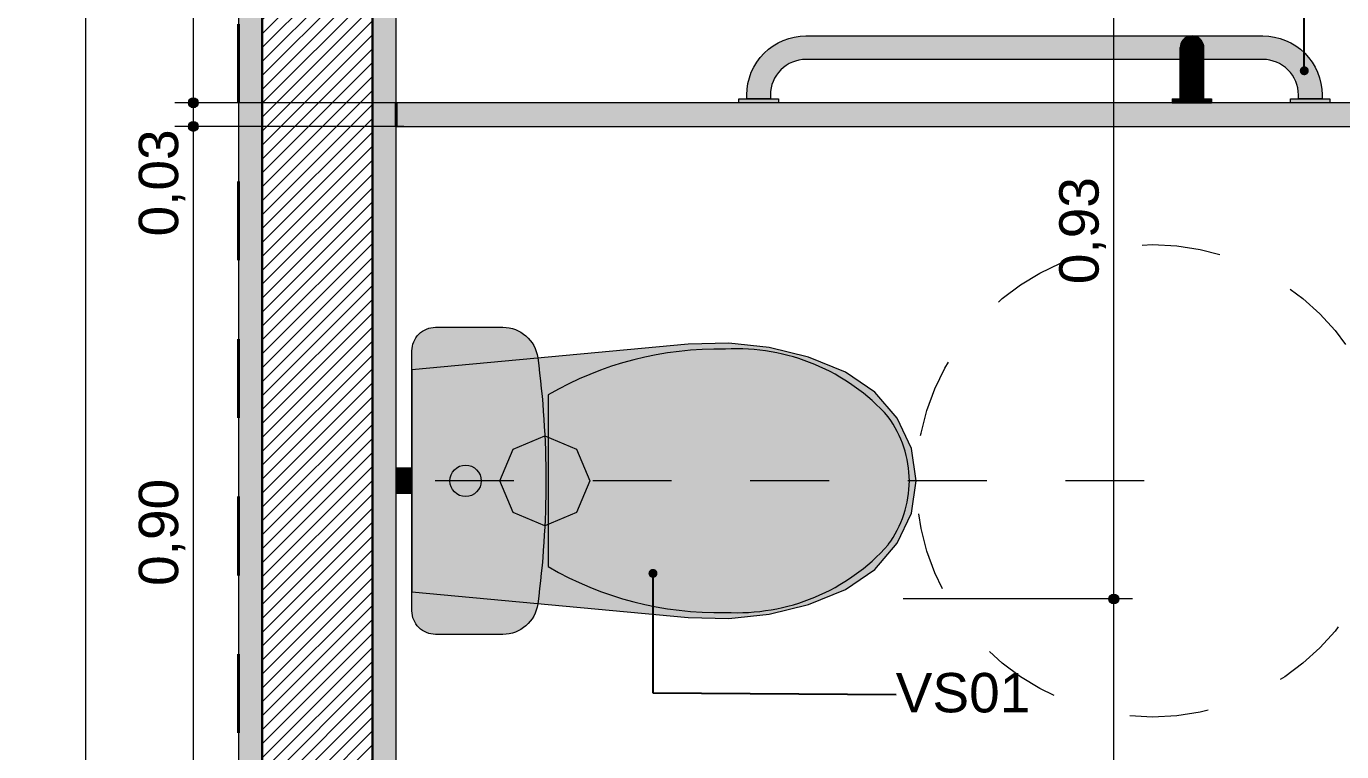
# Model space of a CAD drawing. Header units: metres. Extents: x -1.8 to 75.3, y -2 to 2.8.
# Drawn here: x -1.844 to -0.175, y 0.124 to 1.045 of the extents above; entities that cross this region are included whole.
import ezdxf

# ---------------------------------------------------------------- set-up
doc = ezdxf.new("R2010")
doc.units = ezdxf.units.M
doc.header["$MEASUREMENT"] = 0
doc.linetypes.add('Dashed', pattern=[0.035, 0.0225, -0.0125])
doc.linetypes.add('Hidden Line (2)', pattern=[0.097806, 0.070556, -0.02725])
for name, color, linetype, lineweight in [('0_Caneta_No__1', 7, 'Continuous', 40), ('NOTAS-DETALHAMENTO.EXEC_Caneta_No__1', 7, 'Continuous', 40), ('NOTAS-DETALHAMENTO.EXEC_Caneta_No__241', 7, 'Continuous', 13), ('PAREDE CONSTRUIR_Caneta_No__241', 7, 'Continuous', 13), ('PAREDE CONSTRUIR_Caneta_No__3', 7, 'Continuous', 30), ('PAREDE CONSTRUIR_Caneta_No__91', 255, 'Continuous', 0), ('PAREDE.ARQ_Caneta_No__1', 7, 'Continuous', 40), ('PAREDE.ARQ_Caneta_No__241', 7, 'Continuous', 13)]:
    doc.layers.add(name, color=color, linetype=linetype, lineweight=lineweight)
for name, color, linetype, lineweight, true_color in [('0_Caneta_No__167', 7, 'Continuous', 0, 0x0035d5), ('0_Caneta_No__25', 7, 'Continuous', 13, 0x982312), ('EIXO HIDRÁULICO - Executivo.EXEC_Caneta_No__167', 7, 'Continuous', 0, 0x0035d5), ('LOUCAS-METAIS.ARQ_Caneta_No__13', 7, 'Continuous', 0, 0xaaaaaa), ('LOUCAS-METAIS.ARQ_Caneta_No__18', 7, 'Continuous', 0, 0xdfdfdf), ('LOUCAS-METAIS.ARQ_Caneta_No__96', 7, 'Continuous', 0, 0xb6b6b6), ('PAREDE.ARQ_Caneta_No__97', 7, 'Continuous', 13, 0x6b6b6b)]:
    doc.layers.add(name, color=color, linetype=linetype, lineweight=lineweight, true_color=true_color)
doc.styles.add('GENERATED_STYLE_1', font='arial.ttf')
doc.dimstyles.new('GENERATED_STYLE__1', dxfattribs={"dimtxt": 0.05, "dimasz": 0.02375, "dimexe": 0.18, "dimexo": 0.267183, "dimgap": 0, "dimtad": 1, "dimzin": 0, "dimdsep": 46, "dimtxsty": 'GENERATED_STYLE_1', "dimblk": 'ARROWHEAD_11', "dimblk1": 'ARROWHEAD_11', "dimblk2": 'ARROWHEAD_11', "dimcen": 0.09, "dimclrd": 256, "dimclre": 256, "dimclrt": 256, "dimadec": 0, "dimazin": 0, "dimtfac": 1, "dimtdec": 4, "dimtmove": 0, "dimatfit": 3, "dimfxl": 0, "dimtolj": 1, "dimtzin": 0, "dimarcsym": 0})
doc.dimstyles.new('GENERATED_STYLE__2', dxfattribs={"dimtxt": 0.05, "dimasz": 0.02375, "dimexe": 0.18, "dimexo": 0.267183, "dimgap": 0, "dimtad": 1, "dimzin": 0, "dimdsep": 46, "dimtxsty": 'GENERATED_STYLE_1', "dimblk": 'ARROWHEAD_11', "dimblk1": 'ARROWHEAD_11', "dimblk2": 'ARROWHEAD_11', "dimcen": 0.09, "dimclrd": 256, "dimclre": 256, "dimclrt": 256, "dimadec": 0, "dimazin": 0, "dimtfac": 1, "dimtdec": 4, "dimtmove": 0, "dimatfit": 3, "dimfxl": 0, "dimtolj": 1, "dimtzin": 0, "dimarcsym": 0})
doc.dimstyles.new('GENERATED_STYLE__4', dxfattribs={"dimtxt": 0.18, "dimasz": 0.0228, "dimexe": 0.18, "dimexo": 0.0625, "dimgap": 0, "dimtad": 0, "dimtih": 1, "dimtoh": 1, "dimdec": 4, "dimzin": 0, "dimdsep": 46, "dimcen": 0.09, "dimadec": 0, "dimazin": 0, "dimtfac": 1, "dimtdec": 4, "dimtmove": 0, "dimatfit": 3, "dimldrblk": 'ARROWHEAD_11', "dimfxl": 0, "dimtolj": 1, "dimtzin": 0, "dimarcsym": 0})

# ---------------------------------------------------------------- blocks, each defined once
blk = doc.blocks.new('*D5')
at = {"layer": '0_Caneta_No__167', "linetype": 'Continuous', "lineweight": 0, "true_color": 0x0035d5}
for points in [[(-0.4704, 0.3182), (-0.47, 0.3159), (-0.4686, 0.3138), (-0.4666, 0.3125), (-0.4642, 0.312), (-0.4618, 0.3125), (-0.4598, 0.3138), (-0.4584, 0.3159), (-0.4579, 0.3182), (-0.4584, 0.3206), (-0.4598, 0.3227), (-0.4618, 0.324), (-0.4642, 0.3245), (-0.4666, 0.324), (-0.4686, 0.3227), (-0.47, 0.3206)], [(-0.4704, -0.6118), (-0.47, -0.6141), (-0.4686, -0.6162), (-0.4666, -0.6175), (-0.4642, -0.618), (-0.4618, -0.6175), (-0.4598, -0.6162), (-0.4584, -0.6141), (-0.4579, -0.6118), (-0.4584, -0.6094), (-0.4598, -0.6073), (-0.4618, -0.606), (-0.4642, -0.6055), (-0.4666, -0.606), (-0.4686, -0.6073), (-0.47, -0.6094)]]:
    blk.add_hatch(color=162, dxfattribs=at).paths.add_polyline_path(points)
at = {"layer": '0_Caneta_No__167', "color": 162, "linetype": 'Continuous', "lineweight": 0, "true_color": 0x0035d5}
for p, q in [((-0.4704, 0.3182), (-0.7314, 0.3182)), ((-0.4407, 0.3182), (-0.4579, 0.3182)), ((-0.4642, -0.6055), (-0.4642, 0.312)), ((-0.4704, -0.6118), (-0.7314, -0.6118)), ((-0.4407, -0.6118), (-0.4579, -0.6118))]:
    blk.add_line(p, q, dxfattribs=at)
for centre in [(-0.4642, 0.3182), (-0.4642, -0.6118)]:
    blk.add_circle(centre, 0.00625, dxfattribs=at)
at = {"layer": '0_Caneta_No__167', "color": 162, "lineweight": 0, "true_color": 0x0035d5, "insert": (-0.4742, -0.2135), "char_height": 0.05, "attachment_point": 7, "rotation": 90, "style": 'GENERATED_STYLE_1'}
blk.add_mtext('\\A1;{\\pql;\\fArial|b0|i0|c0|p0;\\W1.000000;0,93}', dxfattribs=at)
blk = doc.blocks.new('ARROWHEAD_11')
at = {"color": 0, "linetype": 'Continuous', "lineweight": 0}
blk.add_line((0, 0), (-1, 0), dxfattribs=at)
at = {"color": 0, "linetype": 'Continuous', "lineweight": 0, "const_width": 0.25, "flags": 128}
blk.add_lwpolyline([(-0.125, 0, 1), (0.125, 0, 1)], format="xyb", close=True, dxfattribs=at)
blk = doc.blocks.new('*D6')
at = {"layer": '0_Caneta_No__167', "linetype": 'Continuous', "lineweight": 0, "true_color": 0x0035d5}
for points in [[(-0.4704, 1.251), (-0.47, 1.2487), (-0.4686, 1.2466), (-0.4666, 1.2453), (-0.4642, 1.2448), (-0.4618, 1.2453), (-0.4598, 1.2466), (-0.4584, 1.2487), (-0.4579, 1.251), (-0.4584, 1.2534), (-0.4598, 1.2555), (-0.4618, 1.2568), (-0.4642, 1.2573), (-0.4666, 1.2568), (-0.4686, 1.2555), (-0.47, 1.2534)], [(-0.4704, 0.3182), (-0.47, 0.3159), (-0.4686, 0.3138), (-0.4666, 0.3125), (-0.4642, 0.312), (-0.4618, 0.3125), (-0.4598, 0.3138), (-0.4584, 0.3159), (-0.4579, 0.3182), (-0.4584, 0.3206), (-0.4598, 0.3227), (-0.4618, 0.324), (-0.4642, 0.3245), (-0.4666, 0.324), (-0.4686, 0.3227), (-0.47, 0.3206)]]:
    blk.add_hatch(color=162, dxfattribs=at).paths.add_polyline_path(points)
at = {"layer": '0_Caneta_No__167', "color": 162, "linetype": 'Continuous', "lineweight": 0, "true_color": 0x0035d5}
for p, q in [((-0.4704, 1.251), (-0.7314, 1.251)), ((-0.4642, 0.3245), (-0.4642, 1.2448)), ((-0.4407, 1.251), (-0.4579, 1.251))]:
    blk.add_line(p, q, dxfattribs=at)
blk.add_circle((-0.4642, 1.251), 0.00625, dxfattribs=at)
at = {"layer": '0_Caneta_No__167', "color": 162, "lineweight": 0, "true_color": 0x0035d5, "insert": (-0.4742, 0.7179), "char_height": 0.05, "attachment_point": 7, "rotation": 90, "style": 'GENERATED_STYLE_1'}
blk.add_mtext('\\A1;{\\pql;\\fArial|b0|i0|c0|p0;\\W1.000000;0,93}', dxfattribs=at)
blk = doc.blocks.new('*D15')
at = {"layer": '0_Caneta_No__25', "linetype": 'Continuous', "lineweight": 13, "true_color": 0x982312}
for points in [[(-1.6387, 0.9182), (-1.6382, 0.9159), (-1.6368, 0.9138), (-1.6348, 0.9125), (-1.6324, 0.912), (-1.63, 0.9125), (-1.628, 0.9138), (-1.6266, 0.9159), (-1.6262, 0.9182), (-1.6266, 0.9206), (-1.628, 0.9227), (-1.63, 0.924), (-1.6324, 0.9245), (-1.6348, 0.924), (-1.6368, 0.9227), (-1.6382, 0.9206)], [(-1.6387, 0.0182), (-1.6382, 0.0159), (-1.6368, 0.0138), (-1.6348, 0.0125), (-1.6324, 0.012), (-1.63, 0.0125), (-1.628, 0.0138), (-1.6266, 0.0159), (-1.6262, 0.0182), (-1.6266, 0.0206), (-1.628, 0.0227), (-1.63, 0.024), (-1.6324, 0.0245), (-1.6348, 0.024), (-1.6368, 0.0227), (-1.6382, 0.0206)]]:
    blk.add_hatch(color=24, dxfattribs=at).paths.add_polyline_path(points)
at = {"layer": '0_Caneta_No__25', "color": 24, "linetype": 'Continuous', "lineweight": 13, "true_color": 0x982312}
for p, q in [((-1.6387, 0.9182), (-1.6559, 0.9182)), ((-1.3652, 0.9182), (-1.6262, 0.9182)), ((-1.6324, 0.0245), (-1.6324, 0.912)), ((-1.6387, 0.0182), (-1.6559, 0.0182)), ((-1.3652, 0.0182), (-1.6262, 0.0182))]:
    blk.add_line(p, q, dxfattribs=at)
for centre in [(-1.6324, 0.9182), (-1.6324, 0.0182)]:
    blk.add_circle(centre, 0.00625, dxfattribs=at)
at = {"layer": '0_Caneta_No__25', "color": 24, "lineweight": 13, "true_color": 0x982312, "char_height": 0.05, "attachment_point": 7, "rotation": 90, "style": 'GENERATED_STYLE_1'}
for s, insert in [('\\A1;{\\pql;\\fArial|b0|i0|c0|p0;\\W1.000000;0,03}', (-1.6424, 0.7785)), ('\\A1;{\\pql;\\fArial|b0|i0|c0|p0;\\W1.000000;0,90}', (-1.6424, 0.3348))]:
    blk.add_mtext(s, dxfattribs=dict(at, insert=insert))
blk = doc.blocks.new('*D16')
at = {"layer": '0_Caneta_No__25', "linetype": 'Continuous', "lineweight": 13, "true_color": 0x982312}
for points in [[(-1.6387, 0.9482), (-1.6382, 0.9459), (-1.6368, 0.9438), (-1.6348, 0.9425), (-1.6324, 0.942), (-1.63, 0.9425), (-1.628, 0.9438), (-1.6266, 0.9459), (-1.6262, 0.9482), (-1.6266, 0.9506), (-1.628, 0.9527), (-1.63, 0.954), (-1.6324, 0.9545), (-1.6348, 0.954), (-1.6368, 0.9527), (-1.6382, 0.9506)], [(-1.6387, 0.9182), (-1.6382, 0.9159), (-1.6368, 0.9138), (-1.6348, 0.9125), (-1.6324, 0.912), (-1.63, 0.9125), (-1.628, 0.9138), (-1.6266, 0.9159), (-1.6262, 0.9182), (-1.6266, 0.9206), (-1.628, 0.9227), (-1.63, 0.924), (-1.6324, 0.9245), (-1.6348, 0.924), (-1.6368, 0.9227), (-1.6382, 0.9206)]]:
    blk.add_hatch(color=24, dxfattribs=at).paths.add_polyline_path(points)
at = {"layer": '0_Caneta_No__25', "color": 24, "linetype": 'Continuous', "lineweight": 13, "true_color": 0x982312}
for p, q in [((-1.6387, 0.9482), (-1.6559, 0.9482)), ((-1.6324, 0.9245), (-1.6324, 0.942)), ((-1.3652, 0.9482), (-1.6262, 0.9482)), ((-1.6387, 0.9182), (-1.6559, 0.9182)), ((-1.3652, 0.9182), (-1.6262, 0.9182))]:
    blk.add_line(p, q, dxfattribs=at)
for centre in [(-1.6324, 0.9482), (-1.6324, 0.9182)]:
    blk.add_circle(centre, 0.00625, dxfattribs=at)
blk = doc.blocks.new('*D17')
at = {"layer": '0_Caneta_No__25', "linetype": 'Continuous', "lineweight": 13, "true_color": 0x982312}
for points in [[(-1.6387, 1.8482), (-1.6382, 1.8459), (-1.6368, 1.8438), (-1.6348, 1.8425), (-1.6324, 1.842), (-1.63, 1.8425), (-1.628, 1.8438), (-1.6266, 1.8459), (-1.6262, 1.8482), (-1.6266, 1.8506), (-1.628, 1.8527), (-1.63, 1.854), (-1.6324, 1.8545), (-1.6348, 1.854), (-1.6368, 1.8527), (-1.6382, 1.8506)], [(-1.6387, 0.9482), (-1.6382, 0.9459), (-1.6368, 0.9438), (-1.6348, 0.9425), (-1.6324, 0.942), (-1.63, 0.9425), (-1.628, 0.9438), (-1.6266, 0.9459), (-1.6262, 0.9482), (-1.6266, 0.9506), (-1.628, 0.9527), (-1.63, 0.954), (-1.6324, 0.9545), (-1.6348, 0.954), (-1.6368, 0.9527), (-1.6382, 0.9506)]]:
    blk.add_hatch(color=24, dxfattribs=at).paths.add_polyline_path(points)
at = {"layer": '0_Caneta_No__25', "color": 24, "linetype": 'Continuous', "lineweight": 13, "true_color": 0x982312}
for p, q in [((-1.6324, 1.8545), (-1.6324, 1.8607)), ((-1.6387, 1.8482), (-1.6559, 1.8482)), ((-1.6324, 0.9545), (-1.6324, 1.842)), ((-1.3652, 1.8482), (-1.6262, 1.8482)), ((-1.6387, 0.9482), (-1.6559, 0.9482)), ((-1.3652, 0.9482), (-1.6262, 0.9482))]:
    blk.add_line(p, q, dxfattribs=at)
for centre in [(-1.6324, 1.8482), (-1.6324, 0.9482)]:
    blk.add_circle(centre, 0.00625, dxfattribs=at)
at = {"layer": '0_Caneta_No__25', "color": 24, "lineweight": 13, "true_color": 0x982312, "insert": (-1.6424, 1.3315), "char_height": 0.05, "attachment_point": 7, "rotation": 90, "style": 'GENERATED_STYLE_1'}
blk.add_mtext('\\A1;{\\pql;\\fArial|b0|i0|c0|p0;\\W1.000000;0,90}', dxfattribs=at)
blk = doc.blocks.new('*D18')
at = {"layer": '0_Caneta_No__25', "linetype": 'Continuous', "lineweight": 13, "true_color": 0x982312}
for points in [[(-1.775, 1.8482), (-1.7746, 1.8459), (-1.7732, 1.8438), (-1.7712, 1.8425), (-1.7688, 1.842), (-1.7664, 1.8425), (-1.7644, 1.8438), (-1.763, 1.8459), (-1.7625, 1.8482), (-1.763, 1.8506), (-1.7644, 1.8527), (-1.7664, 1.854), (-1.7688, 1.8545), (-1.7712, 1.854), (-1.7732, 1.8527), (-1.7746, 1.8506)], [(-1.775, -1.8482), (-1.7746, -1.8506), (-1.7732, -1.8527), (-1.7712, -1.854), (-1.7688, -1.8545), (-1.7664, -1.854), (-1.7644, -1.8527), (-1.763, -1.8506), (-1.7625, -1.8482), (-1.763, -1.8459), (-1.7644, -1.8438), (-1.7664, -1.8425), (-1.7688, -1.842), (-1.7712, -1.8425), (-1.7732, -1.8438), (-1.7746, -1.8459)]]:
    blk.add_hatch(color=24, dxfattribs=at).paths.add_polyline_path(points)
at = {"layer": '0_Caneta_No__25', "color": 24, "linetype": 'Continuous', "lineweight": 13, "true_color": 0x982312}
for p, q in [((-1.7688, 1.8545), (-1.7688, 1.8607)), ((-1.775, 1.8482), (-1.7922, 1.8482)), ((-1.7688, -1.842), (-1.7688, 1.842)), ((-1.5016, 1.8482), (-1.7625, 1.8482)), ((-1.775, -1.8482), (-1.7922, -1.8482)), ((-1.5016, -1.8482), (-1.7625, -1.8482)), ((-1.7688, -1.8607), (-1.7688, -1.8545))]:
    blk.add_line(p, q, dxfattribs=at)
for centre in [(-1.7688, 1.8482), (-1.7688, -1.8482)]:
    blk.add_circle(centre, 0.00625, dxfattribs=at)
at = {"layer": '0_Caneta_No__25', "color": 24, "lineweight": 13, "true_color": 0x982312, "insert": (-1.7788, -0.0667), "char_height": 0.05, "attachment_point": 7, "rotation": 90, "style": 'GENERATED_STYLE_1'}
blk.add_mtext('\\A1;{\\pql;\\fArial|b0|i0|c0|p0;\\W1.000000;3,70}', dxfattribs=at)

msp = doc.modelspace()

# ---------------------------------------------------------------- hatches: boundary and pattern name
at = {"layer": 'LOUCAS-METAIS.ARQ_Caneta_No__18', "linetype": 'Continuous', "lineweight": 0, "true_color": 0xdfdfdf}
for points in [[(-0.93, 0.9532), (-0.9, 0.9532), (-0.9, 0.9582, -0.414214), (-0.855, 1.0032), (-0.275, 1.0032, -0.414214), (-0.23, 0.9582), (-0.23, 0.9532), (-0.2, 0.9532), (-0.2, 0.9582, 0.414214), (-0.275, 1.0332), (-0.855, 1.0332, 0.414214), (-0.93, 0.9582)], [(-0.3798, 1.0195), (-0.3798, 1.0211), (-0.38, 1.0185), (-0.38, 1.0169)], [(-0.38, 1.0169), (-0.38, 1.0125), (-0.3798, 1.0148), (-0.3798, 1.0195)], [(-0.379, 1.022), (-0.379, 1.0236), (-0.3798, 1.0211), (-0.3798, 1.0195)], [(-0.3798, 1.0148), (-0.379, 1.0171), (-0.379, 1.022), (-0.3798, 1.0195)], [(-0.379, 1.0236), (-0.379, 1.022), (-0.3779, 1.0243), (-0.3779, 1.0259)], [(-0.379, 1.0171), (-0.3779, 1.0193), (-0.3779, 1.0243), (-0.379, 1.022)], [(-0.379, 1.0093), (-0.3779, 1.0112), (-0.3779, 1.0193), (-0.379, 1.0171)], [(-0.3764, 1.0263), (-0.3764, 1.028), (-0.3779, 1.0259), (-0.3779, 1.0243)], [(-0.3779, 1.0193), (-0.3764, 1.0212), (-0.3764, 1.0263), (-0.3779, 1.0243)], [(-0.3779, 1.0193), (-0.3779, 1.0112), (-0.3764, 1.0128), (-0.3764, 1.0212)], [(-0.3745, 1.0281), (-0.3745, 1.0298), (-0.3764, 1.028), (-0.3764, 1.0263)], [(-0.3764, 1.0212), (-0.3745, 1.0228), (-0.3745, 1.0281), (-0.3764, 1.0263)], [(-0.3764, 1.0128), (-0.3745, 1.0143), (-0.3745, 1.0228), (-0.3764, 1.0212)], [(-0.3745, 1.0281), (-0.3723, 1.0296), (-0.3723, 1.0313), (-0.3745, 1.0298)], [(-0.3745, 1.0228), (-0.3723, 1.0241), (-0.3723, 1.0296), (-0.3745, 1.0281)], [(-0.3745, 1.0143), (-0.3723, 1.0154), (-0.3723, 1.0241), (-0.3745, 1.0228)], [(-0.3699, 1.0306), (-0.3699, 1.0324), (-0.3723, 1.0313), (-0.3723, 1.0296)], [(-0.3723, 1.0296), (-0.3723, 1.0241), (-0.3699, 1.0251), (-0.3699, 1.0306)], [(-0.3723, 1.0241), (-0.3723, 1.0154), (-0.3699, 1.0163), (-0.3699, 1.0251)], [(-0.3674, 1.0312), (-0.3674, 1.033), (-0.3699, 1.0324), (-0.3699, 1.0306)], [(-0.3699, 1.0306), (-0.3699, 1.0251), (-0.3674, 1.0257), (-0.3674, 1.0312)], [(-0.3699, 1.0251), (-0.3699, 1.0163), (-0.3674, 1.0168), (-0.3674, 1.0257)], [(-0.3648, 1.0314), (-0.3648, 1.0332), (-0.3674, 1.033), (-0.3674, 1.0312)], [(-0.3674, 1.0312), (-0.3674, 1.0257), (-0.3648, 1.0258), (-0.3648, 1.0314)], [(-0.3674, 1.0257), (-0.3674, 1.0168), (-0.3648, 1.0169), (-0.3648, 1.0258)], [(-0.3622, 1.0311), (-0.3622, 1.0329), (-0.3648, 1.0332), (-0.3648, 1.0314)], [(-0.3648, 1.0258), (-0.3622, 1.0256), (-0.3622, 1.0311), (-0.3648, 1.0314)], [(-0.3648, 1.0169), (-0.3622, 1.0167), (-0.3622, 1.0256), (-0.3648, 1.0258)], [(-0.3622, 1.0311), (-0.3597, 1.0304), (-0.3597, 1.0322), (-0.3622, 1.0329)], [(-0.3622, 1.0256), (-0.3597, 1.0249), (-0.3597, 1.0304), (-0.3622, 1.0311)], [(-0.3622, 1.0167), (-0.3597, 1.0161), (-0.3597, 1.0249), (-0.3622, 1.0256)], [(-0.3573, 1.0293), (-0.3573, 1.031), (-0.3597, 1.0322), (-0.3597, 1.0304)], [(-0.3597, 1.0304), (-0.3597, 1.0249), (-0.3573, 1.0239), (-0.3573, 1.0293)], [(-0.3597, 1.0161), (-0.3573, 1.0152), (-0.3573, 1.0239), (-0.3597, 1.0249)], [(-0.3552, 1.0278), (-0.3552, 1.0295), (-0.3573, 1.031), (-0.3573, 1.0293)], [(-0.3573, 1.0293), (-0.3573, 1.0239), (-0.3552, 1.0225), (-0.3552, 1.0278)], [(-0.3573, 1.0239), (-0.3573, 1.0152), (-0.3552, 1.014), (-0.3552, 1.0225)], [(-0.3552, 1.0295), (-0.3552, 1.0278), (-0.3534, 1.0259), (-0.3534, 1.0276)], [(-0.3552, 1.0225), (-0.3534, 1.0208), (-0.3534, 1.0259), (-0.3552, 1.0278)], [(-0.3552, 1.014), (-0.3534, 1.0125), (-0.3534, 1.0208), (-0.3552, 1.0225)], [(-0.3519, 1.0238), (-0.3519, 1.0255), (-0.3534, 1.0276), (-0.3534, 1.0259)], [(-0.3534, 1.0259), (-0.3534, 1.0208), (-0.3519, 1.0188), (-0.3519, 1.0238)], [(-0.3534, 1.0208), (-0.3534, 1.0125), (-0.3519, 1.0108), (-0.3519, 1.0188)], [(-0.3508, 1.0215), (-0.3508, 1.0231), (-0.3519, 1.0255), (-0.3519, 1.0238)], [(-0.3519, 1.0188), (-0.3508, 1.0167), (-0.3508, 1.0215), (-0.3519, 1.0238)], [(-0.3519, 1.0108), (-0.3508, 1.0089), (-0.3508, 1.0167), (-0.3519, 1.0188)], [(-0.3508, 1.0231), (-0.3508, 1.0215), (-0.3502, 1.019), (-0.3502, 1.0205)], [(-0.3508, 1.0167), (-0.3502, 1.0144), (-0.3502, 1.019), (-0.3508, 1.0215)], [(-0.35, 1.0164), (-0.35, 1.0179), (-0.3502, 1.0205), (-0.3502, 1.019)], [(-0.3502, 1.0144), (-0.35, 1.012), (-0.35, 1.0164), (-0.3502, 1.019)], [(-0.3798, 1.0074), (-0.3798, 1.0148), (-0.38, 1.0125), (-0.38, 1.0053)], [(-0.3798, 0.9974), (-0.3798, 1.0074), (-0.38, 1.0053), (-0.38, 0.9958)], [(-0.3798, 1.0074), (-0.379, 1.0093), (-0.379, 1.0171), (-0.3798, 1.0148)], [(-0.379, 0.999), (-0.379, 1.0093), (-0.3798, 1.0074), (-0.3798, 0.9974)], [(-0.379, 0.999), (-0.3779, 1.0004), (-0.3779, 1.0112), (-0.379, 1.0093)], [(-0.3779, 1.0004), (-0.3764, 1.0018), (-0.3764, 1.0128), (-0.3779, 1.0112)], [(-0.3779, 0.9876), (-0.3764, 0.9885), (-0.3764, 1.0018), (-0.3779, 1.0004)], [(-0.3764, 1.0128), (-0.3764, 1.0018), (-0.3745, 1.0029), (-0.3745, 1.0143)], [(-0.3764, 0.9885), (-0.3745, 0.9893), (-0.3745, 1.0029), (-0.3764, 1.0018)], [(-0.3745, 1.0029), (-0.3723, 1.0038), (-0.3723, 1.0154), (-0.3745, 1.0143)], [(-0.3745, 0.9893), (-0.3723, 0.99), (-0.3723, 1.0038), (-0.3745, 1.0029)], [(-0.3723, 1.0038), (-0.3699, 1.0045), (-0.3699, 1.0163), (-0.3723, 1.0154)], [(-0.3723, 0.99), (-0.3699, 0.9904), (-0.3699, 1.0045), (-0.3723, 1.0038)], [(-0.3699, 1.0045), (-0.3674, 1.0049), (-0.3674, 1.0168), (-0.3699, 1.0163)], [(-0.3699, 1.0045), (-0.3699, 0.9904), (-0.3674, 0.9907), (-0.3674, 1.0049)], [(-0.3674, 1.0168), (-0.3674, 1.0049), (-0.3648, 1.005), (-0.3648, 1.0169)], [(-0.3674, 0.9907), (-0.3648, 0.9908), (-0.3648, 1.005), (-0.3674, 1.0049)], [(-0.3648, 1.0169), (-0.3648, 1.005), (-0.3622, 1.0048), (-0.3622, 1.0167)], [(-0.3648, 0.9908), (-0.3622, 0.9907), (-0.3622, 1.0048), (-0.3648, 1.005)], [(-0.3622, 1.0048), (-0.3597, 1.0044), (-0.3597, 1.0161), (-0.3622, 1.0167)], [(-0.3622, 0.9907), (-0.3597, 0.9903), (-0.3597, 1.0044), (-0.3622, 1.0048)], [(-0.3597, 1.0044), (-0.3573, 1.0037), (-0.3573, 1.0152), (-0.3597, 1.0161)], [(-0.3597, 0.9903), (-0.3573, 0.9898), (-0.3573, 1.0037), (-0.3597, 1.0044)], [(-0.3573, 1.0037), (-0.3552, 1.0027), (-0.3552, 1.014), (-0.3573, 1.0152)], [(-0.3573, 0.9898), (-0.3552, 0.9892), (-0.3552, 1.0027), (-0.3573, 1.0037)], [(-0.3552, 1.014), (-0.3552, 1.0027), (-0.3534, 1.0015), (-0.3534, 1.0125)], [(-0.3552, 0.9892), (-0.3534, 0.9883), (-0.3534, 1.0015), (-0.3552, 1.0027)], [(-0.3534, 1.0015), (-0.3519, 1.0002), (-0.3519, 1.0108), (-0.3534, 1.0125)], [(-0.3519, 1.0108), (-0.3519, 1.0002), (-0.3508, 0.9987), (-0.3508, 1.0089)], [(-0.3508, 1.0089), (-0.3502, 1.0069), (-0.3502, 1.0144), (-0.3508, 1.0167)], [(-0.3508, 0.9987), (-0.3502, 0.9971), (-0.3502, 1.0069), (-0.3508, 1.0089)], [(-0.35, 1.0049), (-0.35, 1.012), (-0.3502, 1.0144), (-0.3502, 1.0069)], [(-0.35, 0.9954), (-0.35, 1.0049), (-0.3502, 1.0069), (-0.3502, 0.9971)], [(-0.38, 0.9958), (-0.38, 0.9843), (-0.3798, 0.9855), (-0.3798, 0.9974)], [(-0.3798, 0.9722), (-0.3798, 0.9855), (-0.38, 0.9843), (-0.38, 0.9716)], [(-0.379, 0.9866), (-0.379, 0.999), (-0.3798, 0.9974), (-0.3798, 0.9855)], [(-0.3798, 0.9722), (-0.379, 0.9727), (-0.379, 0.9866), (-0.3798, 0.9855)], [(-0.379, 0.999), (-0.379, 0.9866), (-0.3779, 0.9876), (-0.3779, 1.0004)], [(-0.379, 0.9727), (-0.3779, 0.9733), (-0.3779, 0.9876), (-0.379, 0.9866)], [(-0.3779, 0.9733), (-0.3764, 0.9737), (-0.3764, 0.9885), (-0.3779, 0.9876)], [(-0.3745, 0.9742), (-0.3745, 0.9893), (-0.3764, 0.9885), (-0.3764, 0.9737)], [(-0.3745, 0.9893), (-0.3745, 0.9742), (-0.3723, 0.9745), (-0.3723, 0.99)], [(-0.3699, 0.9747), (-0.3699, 0.9904), (-0.3723, 0.99), (-0.3723, 0.9745)], [(-0.3674, 0.9749), (-0.3674, 0.9907), (-0.3699, 0.9904), (-0.3699, 0.9747)], [(-0.3648, 0.9749), (-0.3648, 0.9908), (-0.3674, 0.9907), (-0.3674, 0.9749)], [(-0.3622, 0.9748), (-0.3622, 0.9907), (-0.3648, 0.9908), (-0.3648, 0.9749)], [(-0.3622, 0.9907), (-0.3622, 0.9748), (-0.3597, 0.9747), (-0.3597, 0.9903)], [(-0.3573, 0.9744), (-0.3573, 0.9898), (-0.3597, 0.9903), (-0.3597, 0.9747)], [(-0.3552, 0.9741), (-0.3552, 0.9892), (-0.3573, 0.9898), (-0.3573, 0.9744)], [(-0.3552, 0.9741), (-0.3534, 0.9737), (-0.3534, 0.9883), (-0.3552, 0.9892)], [(-0.3534, 0.9883), (-0.3519, 0.9874), (-0.3519, 1.0002), (-0.3534, 1.0015)], [(-0.3534, 0.9737), (-0.3519, 0.9732), (-0.3519, 0.9874), (-0.3534, 0.9883)], [(-0.3508, 0.9864), (-0.3508, 0.9987), (-0.3519, 1.0002), (-0.3519, 0.9874)], [(-0.3519, 0.9732), (-0.3508, 0.9726), (-0.3508, 0.9864), (-0.3519, 0.9874)], [(-0.3508, 0.9987), (-0.3508, 0.9864), (-0.3502, 0.9852), (-0.3502, 0.9971)], [(-0.3508, 0.9726), (-0.3502, 0.9721), (-0.3502, 0.9852), (-0.3508, 0.9864)], [(-0.3502, 0.9852), (-0.35, 0.9841), (-0.35, 0.9954), (-0.3502, 0.9971)], [(-0.35, 0.9715), (-0.35, 0.9841), (-0.3502, 0.9852), (-0.3502, 0.9721)], [(-0.38, 0.9582), (-0.3798, 0.9584), (-0.3798, 0.9722), (-0.38, 0.9716)], [(-0.3798, 0.9584), (-0.379, 0.9585), (-0.379, 0.9727), (-0.3798, 0.9722)], [(-0.379, 0.9727), (-0.379, 0.9585), (-0.3779, 0.9586), (-0.3779, 0.9733)], [(-0.3764, 0.9587), (-0.3764, 0.9737), (-0.3779, 0.9733), (-0.3779, 0.9586)], [(-0.3745, 0.9588), (-0.3745, 0.9742), (-0.3764, 0.9737), (-0.3764, 0.9587)], [(-0.3745, 0.9588), (-0.3723, 0.9589), (-0.3723, 0.9745), (-0.3745, 0.9742)], [(-0.3699, 0.959), (-0.3699, 0.9747), (-0.3723, 0.9745), (-0.3723, 0.9589)], [(-0.3674, 0.959), (-0.3674, 0.9749), (-0.3699, 0.9747), (-0.3699, 0.959)], [(-0.3648, 0.959), (-0.3648, 0.9749), (-0.3674, 0.9749), (-0.3674, 0.959)], [(-0.3622, 0.959), (-0.3622, 0.9748), (-0.3648, 0.9749), (-0.3648, 0.959)], [(-0.3622, 0.9748), (-0.3622, 0.959), (-0.3597, 0.959), (-0.3597, 0.9747)], [(-0.3573, 0.9589), (-0.3573, 0.9744), (-0.3597, 0.9747), (-0.3597, 0.959)], [(-0.3552, 0.9588), (-0.3552, 0.9741), (-0.3573, 0.9744), (-0.3573, 0.9589)], [(-0.3552, 0.9588), (-0.3534, 0.9587), (-0.3534, 0.9737), (-0.3552, 0.9741)], [(-0.3519, 0.9586), (-0.3519, 0.9732), (-0.3534, 0.9737), (-0.3534, 0.9587)], [(-0.3508, 0.9585), (-0.3508, 0.9726), (-0.3519, 0.9732), (-0.3519, 0.9586)], [(-0.3508, 0.9585), (-0.3502, 0.9583), (-0.3502, 0.9721), (-0.3508, 0.9726)], [(-0.3502, 0.9583), (-0.35, 0.9582), (-0.35, 0.9715), (-0.3502, 0.9721)], [(-0.94, 0.9482), (-0.89, 0.9482), (-0.89, 0.9532), (-0.94, 0.9532)], [(-0.39, 0.9482), (-0.3894, 0.9482), (-0.3894, 0.9532), (-0.39, 0.9532)], [(-0.3894, 0.9532), (-0.3894, 0.9482), (-0.3867, 0.9482), (-0.3867, 0.9532)], [(-0.3867, 0.9532), (-0.3867, 0.9482), (-0.382, 0.9482), (-0.382, 0.9532)], [(-0.382, 0.9482), (-0.3759, 0.9482), (-0.3759, 0.9532), (-0.382, 0.9532)], [(-0.38, 0.9582), (-0.38, 0.9532), (-0.3798, 0.9532), (-0.3798, 0.9584)], [(-0.3798, 0.9532), (-0.379, 0.9532), (-0.379, 0.9585), (-0.3798, 0.9584)], [(-0.379, 0.9585), (-0.379, 0.9532), (-0.3779, 0.9532), (-0.3779, 0.9586)], [(-0.3779, 0.9532), (-0.3764, 0.9532), (-0.3764, 0.9587), (-0.3779, 0.9586)], [(-0.3764, 0.9532), (-0.3745, 0.9532), (-0.3745, 0.9588), (-0.3764, 0.9587)], [(-0.3759, 0.9532), (-0.3759, 0.9482), (-0.3688, 0.9482), (-0.3688, 0.9532)], [(-0.3745, 0.9588), (-0.3745, 0.9532), (-0.3723, 0.9532), (-0.3723, 0.9589)], [(-0.3723, 0.9532), (-0.3699, 0.9532), (-0.3699, 0.959), (-0.3723, 0.9589)], [(-0.3699, 0.9532), (-0.3674, 0.9532), (-0.3674, 0.959), (-0.3699, 0.959)], [(-0.3688, 0.9482), (-0.3613, 0.9482), (-0.3613, 0.9532), (-0.3688, 0.9532)], [(-0.3674, 0.9532), (-0.3648, 0.9532), (-0.3648, 0.959), (-0.3674, 0.959)], [(-0.3648, 0.9532), (-0.3622, 0.9532), (-0.3622, 0.959), (-0.3648, 0.959)], [(-0.3622, 0.959), (-0.3622, 0.9532), (-0.3597, 0.9532), (-0.3597, 0.959)], [(-0.3613, 0.9532), (-0.3613, 0.9482), (-0.3542, 0.9482), (-0.3542, 0.9532)], [(-0.3597, 0.9532), (-0.3573, 0.9532), (-0.3573, 0.9589), (-0.3597, 0.959)], [(-0.3573, 0.9532), (-0.3552, 0.9532), (-0.3552, 0.9588), (-0.3573, 0.9589)], [(-0.3552, 0.9532), (-0.3534, 0.9532), (-0.3534, 0.9587), (-0.3552, 0.9588)], [(-0.3542, 0.9482), (-0.348, 0.9482), (-0.348, 0.9532), (-0.3542, 0.9532)], [(-0.3534, 0.9532), (-0.3519, 0.9532), (-0.3519, 0.9586), (-0.3534, 0.9587)], [(-0.3519, 0.9532), (-0.3508, 0.9532), (-0.3508, 0.9585), (-0.3519, 0.9586)], [(-0.3508, 0.9532), (-0.3502, 0.9532), (-0.3502, 0.9583), (-0.3508, 0.9585)], [(-0.35, 0.9532), (-0.35, 0.9582), (-0.3502, 0.9583), (-0.3502, 0.9532)], [(-0.348, 0.9532), (-0.348, 0.9482), (-0.3434, 0.9482), (-0.3434, 0.9532)], [(-0.3434, 0.9532), (-0.3434, 0.9482), (-0.3407, 0.9482), (-0.3407, 0.9532)], [(-0.3407, 0.9482), (-0.3401, 0.9482), (-0.3401, 0.9532), (-0.3407, 0.9532)], [(-0.24, 0.9482), (-0.19, 0.9482), (-0.19, 0.9532), (-0.24, 0.9532)], [(-1.355, 0.6332), (-1.355, 0.3032, 0.414214), (-1.325, 0.2732), (-1.2397, 0.2732, 0.375967), (-1.1954, 0.312, 0.066259), (-1.1954, 0.6245, 0.375967), (-1.2397, 0.6632), (-1.325, 0.6632, 0.414214)], [(-0.9016, 0.2988), (-0.8519, 0.3112), (-0.8049, 0.3302), (-0.7677, 0.3558), (-0.7392, 0.3889), (-0.7212, 0.4272), (-0.715, 0.4682), (-0.7212, 0.5093), (-0.7392, 0.5476), (-0.7677, 0.5806), (-0.8049, 0.6062), (-0.8519, 0.6253), (-0.9016, 0.6377), (-0.953, 0.6432), (-1.0046, 0.6416), (-1.355, 0.6092), (-1.355, 0.3273), (-1.0046, 0.2949), (-0.953, 0.2933)], [(-1.355, 0.4796), (-1.355, 0.4842), (-1.375, 0.4842), (-1.375, 0.4796)], [(-1.355, 0.4682), (-1.355, 0.4796), (-1.375, 0.4796), (-1.375, 0.4682)], [(-1.355, 0.4569), (-1.355, 0.4682), (-1.375, 0.4682), (-1.375, 0.4569)], [(-1.355, 0.4522), (-1.355, 0.4569), (-1.375, 0.4569), (-1.375, 0.4522)]]:
    msp.add_hatch(color=254, dxfattribs=at).paths.add_polyline_path(points)
at = {"layer": 'PAREDE CONSTRUIR_Caneta_No__241', "linetype": 'Continuous', "lineweight": 13}
h = msp.add_hatch(dxfattribs=at)
h.set_pattern_fill('common_brick_0001', style=0, pattern_type=2)
h.set_pattern_definition([(45, (0, 0), (-0.008838835, 0.008838835), [])])
h.paths.add_polyline_path([(-1.405, -1.8782), (-1.405, 1.8782), (-1.545, 1.8782), (-1.545, -1.8782)])
at = {"layer": 'PAREDE CONSTRUIR_Caneta_No__91', "linetype": 'Continuous', "lineweight": 0}
for points in [[(-1.545, 2.0182), (-1.575, 2.0182), (-1.575, -2.0182), (-1.545, -2.0182)], [(-1.375, -1.8482), (-1.375, 1.8482), (-1.405, 1.8482), (-1.405, -1.8482)]]:
    msp.add_hatch(color=255, dxfattribs=at).paths.add_polyline_path(points)
at = {"layer": 'PAREDE.ARQ_Caneta_No__97', "linetype": 'Continuous', "lineweight": 13, "true_color": 0x6b6b6b}
h = msp.add_hatch(dxfattribs=at)
h.set_pattern_fill('cut_stone_0001', color=251, style=0, pattern_type=2)
h.set_pattern_definition([(45, (0, 0.025), (-0.00795495, 0.00795495), [0, -0.0075, 0, -0.01125]), (110, (0.025, 0.025), (0.01057154, 0.00384773), [0, -0.0055, 0, -0.0095])])
h.paths.add_polyline_path([(-1.375, 0.9182), (-0.115, 0.9182), (-0.115, 0.9482), (-1.375, 0.9482)])

# ---------------------------------------------------------------- linework, layer by layer
at = {"layer": '0_Caneta_No__1', "color": 7, "linetype": 'Dashed', "lineweight": 40}
msp.add_lwpolyline([(1.575, -2.0482), (1.575, 2.0482), (-1.575, 2.0482), (-1.575, -2.0482)], close=True, dxfattribs=at)
at = {"layer": 'EIXO HIDRÁULICO - Executivo.EXEC_Caneta_No__167', "color": 162, "linetype": 'Dashed', "lineweight": 0, "true_color": 0x0035d5}
msp.add_line((-0.4256, 0.4682), (-1.375, 0.4682), dxfattribs=at)
at = {"layer": 'LOUCAS-METAIS.ARQ_Caneta_No__13', "color": 253, "linetype": 'Continuous', "lineweight": 0, "true_color": 0xaaaaaa}
for p, q in [((-1.182, 0.5772), (-1.182, 0.4682)), ((-1.2267, 0.5086), (-1.1864, 0.5252)), ((-1.1864, 0.5252), (-1.1461, 0.5086)), ((-1.2434, 0.4682), (-1.2267, 0.5086)), ((-1.1461, 0.5086), (-1.1294, 0.4682)), ((-1.375, 0.4796), (-1.375, 0.4842)), ((-1.355, 0.4842), (-1.375, 0.4842)), ((-1.355, 0.4796), (-1.355, 0.4842)), ((-1.375, 0.4682), (-1.375, 0.4796)), ((-1.375, 0.4569), (-1.375, 0.4682)), ((-1.355, 0.4682), (-1.355, 0.4796)), ((-1.355, 0.4569), (-1.355, 0.4682)), ((-1.2267, 0.4279), (-1.2434, 0.4682)), ((-1.182, 0.4682), (-1.182, 0.3593)), ((-1.1294, 0.4682), (-1.1461, 0.4279)), ((-1.375, 0.4522), (-1.375, 0.4569)), ((-1.355, 0.4522), (-1.375, 0.4522)), ((-1.355, 0.4522), (-1.355, 0.4569)), ((-1.1864, 0.4112), (-1.2267, 0.4279)), ((-1.1461, 0.4279), (-1.1864, 0.4112))]:
    msp.add_line(p, q, dxfattribs=at)
msp.add_lwpolyline([(-1.355, 0.6332, -0.414214), (-1.325, 0.6632), (-1.2397, 0.6632, -0.375967), (-1.1954, 0.6245, -0.066259), (-1.1954, 0.312, -0.375967), (-1.2397, 0.2732), (-1.325, 0.2732, -0.414214), (-1.355, 0.3032)], format="xyb", close=True, dxfattribs=at)
msp.add_lwpolyline([(-0.9016, 0.2988), (-0.8519, 0.3112), (-0.8049, 0.3302), (-0.7677, 0.3558), (-0.7392, 0.3889), (-0.7212, 0.4272), (-0.715, 0.4682), (-0.7212, 0.5093), (-0.7392, 0.5476), (-0.7677, 0.5806), (-0.8049, 0.6062), (-0.8519, 0.6253), (-0.9016, 0.6377), (-0.953, 0.6432), (-1.0046, 0.6416), (-1.355, 0.6092), (-1.355, 0.3273), (-1.0046, 0.2949), (-0.953, 0.2933)], close=True, dxfattribs=at)
msp.add_circle((-1.287, 0.4682), 0.02, dxfattribs=at)
for centre, major_axis, start_param, end_param in [((-0.9671, 0.2102), (0.4255, 0), 1.547178, 2.100199), ((-0.9427, 0.3788), (0.2571, 0), 0.725935, 1.626524), ((-0.8623, 0.4674), (0.1386, 0), 0.005861, 0.632505), ((-0.8623, 0.4691), (0.1386, 0), 5.650681, 6.277325), ((-0.9427, 0.5577), (0.2571, 0), 4.656658, 5.557246), ((-0.9671, 0.7263), (0.4255, 0), 4.182984, 4.736005)]:
    msp.add_ellipse(centre, major_axis=major_axis, ratio=0.999377, start_param=start_param, end_param=end_param, dxfattribs=at)
at = {"layer": 'LOUCAS-METAIS.ARQ_Caneta_No__96', "color": 253, "linetype": 'Continuous', "lineweight": 0, "true_color": 0xb6b6b6}
for p, q in [((-0.3798, 1.0211), (-0.38, 1.0185)), ((-0.38, 1.0169), (-0.38, 1.0185)), ((-0.379, 1.0236), (-0.3798, 1.0211)), ((-0.3779, 1.0259), (-0.379, 1.0236)), ((-0.3764, 1.028), (-0.3779, 1.0259)), ((-0.3745, 1.0298), (-0.3764, 1.028)), ((-0.3723, 1.0313), (-0.3745, 1.0298)), ((-0.3699, 1.0324), (-0.3723, 1.0313)), ((-0.3674, 1.033), (-0.3699, 1.0324)), ((-0.3648, 1.0332), (-0.3674, 1.033)), ((-0.3622, 1.0329), (-0.3648, 1.0332)), ((-0.3597, 1.0322), (-0.3622, 1.0329)), ((-0.3573, 1.031), (-0.3597, 1.0322)), ((-0.3552, 1.0295), (-0.3573, 1.031)), ((-0.3534, 1.0276), (-0.3552, 1.0295)), ((-0.3519, 1.0255), (-0.3534, 1.0276)), ((-0.3508, 1.0231), (-0.3519, 1.0255)), ((-0.3502, 1.0205), (-0.3508, 1.0231)), ((-0.35, 1.0179), (-0.3502, 1.0205)), ((-0.38, 1.0125), (-0.38, 1.0169)), ((-0.38, 1.0053), (-0.38, 1.0125)), ((-0.38, 0.9958), (-0.38, 1.0053)), ((-0.35, 1.0164), (-0.35, 1.0179)), ((-0.35, 1.012), (-0.35, 1.0164)), ((-0.35, 1.0049), (-0.35, 1.012)), ((-0.35, 0.9954), (-0.35, 1.0049)), ((-0.38, 0.9843), (-0.38, 0.9958)), ((-0.35, 0.9841), (-0.35, 0.9954)), ((-0.38, 0.9716), (-0.38, 0.9843)), ((-0.38, 0.9582), (-0.38, 0.9716)), ((-0.35, 0.9715), (-0.35, 0.9841)), ((-0.35, 0.9582), (-0.35, 0.9715)), ((-0.39, 0.9532), (-0.3894, 0.9532)), ((-0.39, 0.9532), (-0.39, 0.9482)), ((-0.3894, 0.9532), (-0.3867, 0.9532)), ((-0.3867, 0.9532), (-0.382, 0.9532)), ((-0.382, 0.9532), (-0.3759, 0.9532)), ((-0.38, 0.9532), (-0.38, 0.9582)), ((-0.3759, 0.9532), (-0.3688, 0.9532)), ((-0.3688, 0.9532), (-0.3613, 0.9532)), ((-0.3613, 0.9532), (-0.3542, 0.9532)), ((-0.3542, 0.9532), (-0.348, 0.9532)), ((-0.35, 0.9532), (-0.35, 0.9582)), ((-0.348, 0.9532), (-0.3434, 0.9532)), ((-0.3434, 0.9532), (-0.3407, 0.9532)), ((-0.3407, 0.9532), (-0.3401, 0.9532)), ((-0.3401, 0.9532), (-0.3401, 0.9482)), ((-0.39, 0.9482), (-0.3894, 0.9482)), ((-0.3894, 0.9482), (-0.3867, 0.9482)), ((-0.3867, 0.9482), (-0.382, 0.9482)), ((-0.382, 0.9482), (-0.3759, 0.9482)), ((-0.3759, 0.9482), (-0.3688, 0.9482)), ((-0.3688, 0.9482), (-0.3613, 0.9482)), ((-0.3613, 0.9482), (-0.3542, 0.9482)), ((-0.3542, 0.9482), (-0.348, 0.9482)), ((-0.348, 0.9482), (-0.3434, 0.9482)), ((-0.3434, 0.9482), (-0.3407, 0.9482)), ((-0.3407, 0.9482), (-0.3401, 0.9482))]:
    msp.add_line(p, q, dxfattribs=at)
msp.add_lwpolyline([(-0.93, 0.9532), (-0.93, 0.9582, -0.414214), (-0.855, 1.0332), (-0.275, 1.0332, -0.414214), (-0.2, 0.9582), (-0.2, 0.9532), (-0.23, 0.9532), (-0.23, 0.9582, 0.414214), (-0.275, 1.0032), (-0.855, 1.0032, 0.414214), (-0.9, 0.9582), (-0.9, 0.9532)], format="xyb", close=True, dxfattribs=at)
for points in [[(-0.94, 0.9482), (-0.94, 0.9532), (-0.89, 0.9532), (-0.89, 0.9482)], [(-0.24, 0.9482), (-0.24, 0.9532), (-0.19, 0.9532), (-0.19, 0.9482)]]:
    msp.add_lwpolyline(points, close=True, dxfattribs=at)
at = {"layer": 'LOUCAS-METAIS.ARQ_Caneta_No__96', "color": 253, "linetype": 'Hidden Line (2)', "lineweight": 0, "true_color": 0xb6b6b6}
msp.add_circle((-0.415, 0.4682), 0.3, dxfattribs=at)
at = {"layer": 'PAREDE CONSTRUIR_Caneta_No__241', "color": 7, "linetype": 'Continuous', "lineweight": 13}
for points in [[(-1.575, 2.0482), (-1.575, -2.0482)], [(-1.375, -1.8482), (-1.375, 1.8482)]]:
    msp.add_lwpolyline(points, dxfattribs=at)
at = {"layer": 'PAREDE CONSTRUIR_Caneta_No__3', "color": 7, "linetype": 'Continuous', "lineweight": 30}
for p, q in [((-1.545, 1.8782), (-1.545, -1.8782)), ((-1.405, -1.8782), (-1.405, 1.8782))]:
    msp.add_line(p, q, dxfattribs=at)
at = {"layer": 'PAREDE.ARQ_Caneta_No__1', "color": 7, "linetype": 'Continuous', "lineweight": 40}
msp.add_lwpolyline([(-1.375, 0.9182), (-1.375, 0.9482)], dxfattribs=at)
at = {"layer": 'PAREDE.ARQ_Caneta_No__241', "color": 7, "linetype": 'Continuous', "lineweight": 13}
for points in [[(-0.115, 0.9482), (-1.375, 0.9482)], [(-1.375, 0.9182), (-0.115, 0.9182)]]:
    msp.add_lwpolyline(points, dxfattribs=at)

# ---------------------------------------------------------------- texts
at = {"layer": 'NOTAS-DETALHAMENTO.EXEC_Caneta_No__1', "color": 7, "linetype": 'Continuous', "lineweight": 40, "insert": (-0.5702, 0.1989), "char_height": 0.05, "attachment_point": 6, "style": 'GENERATED_STYLE_1'}
msp.add_mtext('\\A1;{\\pqr;\\fArial|b0|i0|c0|p0;\\W1.000000;VS0\\fArial|b0|i0|c0|p0;\\W1.000000;1}', dxfattribs=at)

# ---------------------------------------------------------------- dimensions: what is measured, and where the dimension line sits
at = {"color": 24, "linetype": 'Continuous', "lineweight": 13, "true_color": 0x982312}
for base, p1, p2, picture, middle in [((-1.7688, 1.8482), (-1.375, -1.8482), (-1.375, 1.8482), '*D18', (-1.8038, -0.002)), ((-1.6324, 1.8482), (-1.269, 0.9482), (-1.375, 1.8482), '*D17', (-1.6674, 1.3962)), ((-1.6324, 0.9482), (-1.2938, 0.9182), (-1.269, 0.9482), '*D16', (-1.6674, 0.8433)), ((-1.6324, 0.9182), (-1.2277, 0.0182), (-1.2938, 0.9182), '*D15', (-1.6674, 0.3995))]:
    dim = msp.add_linear_dim(base=base, p1=p1, p2=p2, angle=90, dimstyle='GENERATED_STYLE__2', dxfattribs=at)
    dim.commit()
    dim.dimension.update_dxf_attribs({"geometry": picture, "text_midpoint": middle, "dimtype": 160, "text_rotation": 90})
at = {"color": 162, "linetype": 'Continuous', "lineweight": 0, "true_color": 0x0035d5}
for base, p1, p2, picture, middle in [((-0.4642, 1.251), (-0.7427, 0.3182), (-0.7641, 1.251), '*D6', (-0.4992, 0.7826)), ((-0.4642, 0.3182), (-0.6284, -0.6118), (-0.7427, 0.3182), '*D5', (-0.4992, -0.1488))]:
    dim = msp.add_linear_dim(base=base, p1=p1, p2=p2, angle=90, dimstyle='GENERATED_STYLE__1', dxfattribs=at)
    dim.commit()
    dim.dimension.update_dxf_attribs({"geometry": picture, "text_midpoint": middle, "dimtype": 160, "text_rotation": 90})

# ---------------------------------------------------------------- leaders
at = {"layer": 'NOTAS-DETALHAMENTO.EXEC_Caneta_No__241', "color": 7, "linetype": 'Continuous', "lineweight": 13, "annotation_type": 0, "has_hookline": 1, "hookline_direction": 1, "text_width": 0.1623, "horizontal_direction": (1, 7e-06, 0)}
msp.add_leader([(-0.2225, 0.9889), (-0.2225, 1.1153), (-0.2796, 1.1133)], dimstyle='GENERATED_STYLE__4', dxfattribs=at)
at = {"layer": 'NOTAS-DETALHAMENTO.EXEC_Caneta_No__241', "color": 7, "linetype": 'Continuous', "lineweight": 13, "annotation_type": 0, "has_hookline": 1, "hookline_direction": 0, "text_width": 0.1576}
msp.add_leader([(-1.0491, 0.3507), (-1.0491, 0.1989), (-0.7404, 0.1969)], dimstyle='GENERATED_STYLE__4', dxfattribs=at)

doc.saveas('drawing.dxf')
